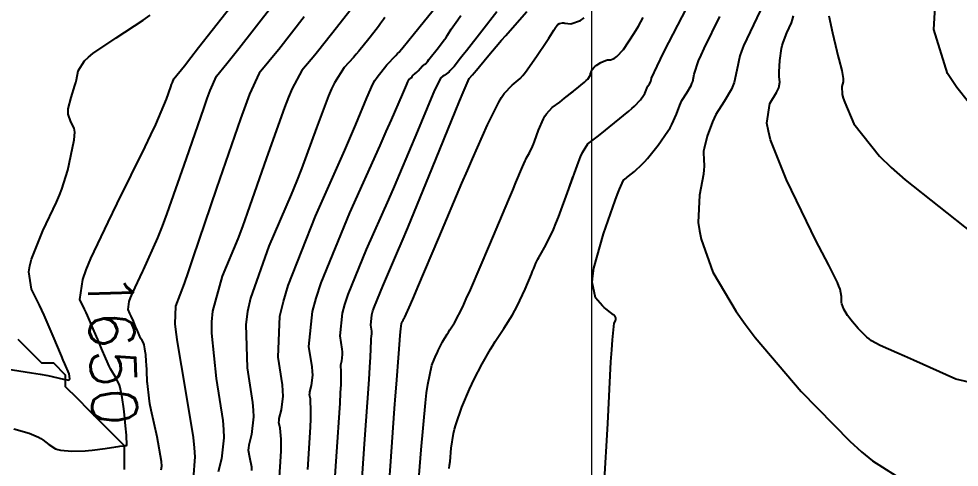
# Model space of a CAD drawing. Header units: metres. Extents: x 837475 to 838479, y 1189012 to 1191015.
# Drawn here: x 837828.1 to 837907.6, y 1190327.2 to 1190365.2 of the extents above; entities that cross this region are included whole.
import ezdxf

# ---------------------------------------------------------------- set-up
doc = ezdxf.new("R2010")
doc.units = ezdxf.units.M
doc.header["$LTSCALE"] = 0.3
doc.layers.add('COORD', color=7, linetype='Continuous', lineweight=20)
for name, color, linetype in [('COTAS 10', 1, 'Continuous'), ('COTAS INT', 252, 'Continuous'), ('DRENAJE', 5, 'Continuous')]:
    doc.layers.add(name, color=color, linetype=linetype)
doc.styles.get("Standard").update_dxf_attribs({"font": 'simplex.shx'})

msp = doc.modelspace()

# ---------------------------------------------------------------- linework, layer by layer
at = {"layer": 'COORD'}
msp.add_line((837876.514, 1189013.872), (837876.514, 1191013.872), dxfattribs=at)
at = {"layer": 'COTAS 10'}
for points in [[(837850.088, 1190325.963), (837850.236, 1190328.609), (837850.249, 1190329.149), (837850.249, 1190329.604), (837850.149, 1190330.554), (837850.059, 1190331.033), (837850.067, 1190331.193), (837850.088, 1190331.365), (837850.283, 1190332.084), (837850.41, 1190333.252), (837850.39, 1190333.708), (837850.344, 1190334.221), (837849.979, 1190336.55), (837850.144, 1190340.024), (837850.434, 1190341.259), (837850.83, 1190342.612), (837853.141, 1190348.486), (837855.632, 1190354.063), (837856.141, 1190355.229), (837856.573, 1190356.231), (837857.481, 1190358.486), (837857.986, 1190359.635), (837858.163, 1190359.939), (837858.357, 1190360.239), (837859.191, 1190361.271), (837859.95, 1190362.075), (837860.096, 1190362.23), (837860.214, 1190362.356), (837860.409, 1190362.564), (837860.42, 1190362.577), (837860.422, 1190362.58), (837860.423, 1190362.583), (837860.427, 1190362.588), (837860.429, 1190362.59), (837860.43, 1190362.592), (837860.432, 1190362.594), (837860.438, 1190362.599), (837860.444, 1190362.603), (837860.45, 1190362.608), (837860.452, 1190362.609), (837860.453, 1190362.61), (837860.457, 1190362.612), (837861.049, 1190363.352), (837861.422, 1190363.817), (837861.884, 1190364.396), (837864.307, 1190367.427)], [(837827.617, 1190330.482), (837828.932, 1190330.123), (837829.729, 1190329.77), (837829.917, 1190329.666), (837830.09, 1190329.56), (837830.594, 1190329.152), (837831.142, 1190328.809), (837831.343, 1190328.743), (837831.565, 1190328.689), (837832.542, 1190328.599), (837833.653, 1190328.627), (837833.958, 1190328.648), (837834.263, 1190328.675), (837835.358, 1190328.819), (837836.266, 1190328.967), (837836.452, 1190328.994), (837836.611, 1190329.017), (837836.952, 1190329.056), (837837.084, 1190329.068), (837837.11, 1190329.073), (837837.132, 1190329.08), (837837.176, 1190329.113), (837837.188, 1190329.175), (837837.189, 1190329.2), (837837.191, 1190329.229), (837837.19, 1190329.359), (837837.172, 1190329.663), (837837.162, 1190329.802), (837837.15, 1190329.963), (837837.089, 1190330.74), (837836.999, 1190331.673), (837836.969, 1190331.932), (837836.937, 1190332.193), (837836.801, 1190333.139), (837836.619, 1190333.988), (837836.557, 1190334.188), (837836.49, 1190334.372), (837836.206, 1190334.908), (837835.891, 1190335.409), (837835.804, 1190335.57), (837835.716, 1190335.742), (837835.402, 1190336.443), (837835.051, 1190337.294), (837834.94, 1190337.559), (837834.823, 1190337.837), (837834.353, 1190338.95), (837833.869, 1190340.059), (837833.744, 1190340.335), (837833.622, 1190340.597), (837833.215, 1190341.429), (837833.464, 1190343.128), (837833.757, 1190343.936), (837834.147, 1190344.89), (837835.603, 1190347.955), (837836.363, 1190349.556), (837838.738, 1190354.327), (837839.228, 1190355.348), (837839.645, 1190356.238), (837840.549, 1190358.367), (837840.906, 1190359.407), (837840.979, 1190359.611), (837841.041, 1190359.778), (837841.171, 1190360.078), (837842.057, 1190361.2), (837842.595, 1190361.885), (837843.26, 1190362.734), (837846.721, 1190367.154)], [(837874.226, 1190358.442), (837875.116, 1190359.146), (837875.903, 1190359.807), (837876.054, 1190359.948), (837876.177, 1190360.07), (837876.38, 1190360.361), (837876.416, 1190360.544), (837876.434, 1190360.599), (837876.455, 1190360.655), (837876.558, 1190360.874), (837876.746, 1190361.103), (837876.819, 1190361.167), (837876.903, 1190361.23), (837877.284, 1190361.459), (837877.681, 1190361.635), (837877.775, 1190361.665), (837877.862, 1190361.687), (837878.115, 1190361.698), (837878.406, 1190361.805), (837878.516, 1190361.887), (837878.639, 1190361.991), (837879.19, 1190362.559), (837880.115, 1190363.939), (837880.473, 1190364.556), (837880.877, 1190365.276)], [(837896.566, 1190365.428), (837896.887, 1190363.985), (837897.255, 1190362.432), (837897.343, 1190362.071), (837897.424, 1190361.74), (837897.666, 1190360.793), (837897.788, 1190360.129), (837897.793, 1190359.975), (837897.786, 1190359.836), (837897.659, 1190359.442), (837897.692, 1190358.772), (837897.786, 1190358.458), (837897.917, 1190358.088), (837898.697, 1190356.29), (837900.855, 1190353.555), (837901.854, 1190352.595), (837903.028, 1190351.548), (837908.721, 1190347.033)], [(837861.776, 1190324.815), (837862.084, 1190328.711), (837862.447, 1190332.699), (837862.546, 1190333.534), (837862.643, 1190334.251), (837862.985, 1190335.866), (837863.33, 1190336.686), (837863.429, 1190336.901), (837863.529, 1190337.112), (837863.902, 1190337.832), (837864.288, 1190338.498), (837864.396, 1190338.675), (837864.505, 1190338.848), (837864.903, 1190339.447), (837865.607, 1190340.815), (837865.908, 1190341.473), (837866.256, 1190342.252), (837867.898, 1190346.076), (837869.505, 1190349.891), (837869.83, 1190350.664), (837870.104, 1190351.315), (837870.662, 1190352.644), (837870.885, 1190353.148), (837870.947, 1190353.279), (837871.011, 1190353.407), (837871.242, 1190353.836), (837871.504, 1190354.376), (837871.586, 1190354.573), (837871.672, 1190354.792), (837872.018, 1190355.752), (837872.424, 1190356.71), (837872.548, 1190356.926), (837872.676, 1190357.122), (837873.182, 1190357.651), (837873.806, 1190358.118), (837874.01, 1190358.274), (837874.226, 1190358.442), (837874.923, 1190358.994)]]:
    msp.add_lwpolyline(points, dxfattribs=at)
at = {"layer": 'COTAS INT'}
for points in [[(837908.397, 1190358.123), (837907.409, 1190359.356), (837906.623, 1190360.529), (837905.469, 1190364.259), (837905.652, 1190367.611), (837905.708, 1190368.545), (837905.767, 1190369.482), (837905.999, 1190372.884), (837906.121, 1190375.819), (837906.11, 1190376.46), (837906.08, 1190377.027), (837905.81, 1190378.457), (837905.415, 1190379.287), (837905.305, 1190379.477), (837905.196, 1190379.649), (837904.801, 1190380.124), (837904.735, 1190380.759), (837904.833, 1190381.033), (837904.981, 1190381.348), (837905.934, 1190382.839), (837906.993, 1190384.379), (837907.208, 1190384.724), (837907.389, 1190385.036), (837907.758, 1190385.869)], [(837891.065, 1190366.477), (837890.196, 1190364.662), (837889.361, 1190362.872), (837889.194, 1190362.441), (837889.055, 1190362.039), (837888.785, 1190360.821), (837888.566, 1190359.785), (837888.459, 1190359.497), (837888.332, 1190359.208), (837887.707, 1190358.164), (837887.028, 1190357.08), (837886.867, 1190356.767), (837886.719, 1190356.448), (837886.281, 1190355.25), (837886.021, 1190354.204), (837885.984, 1190353.981), (837885.962, 1190353.787), (837886.01, 1190353.325), (837886.04, 1190352.686), (837886.007, 1190352.379), (837885.957, 1190352.016), (837885.625, 1190350.237), (837885.527, 1190347.937), (837885.624, 1190347.245), (837885.775, 1190346.53), (837886.767, 1190343.749), (837888.73, 1190340.413), (837889.493, 1190339.348), (837890.351, 1190338.222), (837894.241, 1190333.644), (837898.346, 1190329.44), (837899.339, 1190328.55), (837900.271, 1190327.779), (837903.117, 1190325.982)], [(837840.099, 1190327.014), (837840.137, 1190327.336), (837840.133, 1190327.734), (837839.769, 1190329.802), (837839.25, 1190332.076), (837839.149, 1190332.602), (837839.065, 1190333.084), (837838.93, 1190334.317), (837838.915, 1190334.452), (837838.884, 1190335.391), (837838.876, 1190335.602), (837838.867, 1190335.792), (837838.837, 1190336.301), (837838.802, 1190336.674), (837838.79, 1190336.778), (837838.777, 1190336.882), (837838.723, 1190337.26), (837838.65, 1190337.599), (837838.625, 1190337.679), (837838.598, 1190337.752), (837838.485, 1190337.966), (837838.359, 1190338.166), (837838.324, 1190338.231), (837838.289, 1190338.299), (837838.164, 1190338.579), (837838.023, 1190338.919), (837837.979, 1190339.025), (837837.932, 1190339.136), (837837.745, 1190339.581), (837837.551, 1190340.024), (837837.501, 1190340.134), (837837.453, 1190340.238), (837837.29, 1190340.571), (837837.39, 1190341.249), (837837.507, 1190341.572), (837837.662, 1190341.953), (837838.547, 1190343.817), (837838.595, 1190343.924), (837839.805, 1190346.643), (837840.196, 1190347.631), (837840.606, 1190348.709), (837842.238, 1190353.342), (837843.694, 1190357.584), (837843.992, 1190358.415), (837844.244, 1190359.096), (837844.775, 1190360.316), (837845.636, 1190361.375), (837846.096, 1190361.954), (837846.651, 1190362.658), (837849.458, 1190366.236)], [(837856.354, 1190366.238), (837854.934, 1190364.4), (837853.433, 1190362.507), (837853.096, 1190362.092), (837852.793, 1190361.725), (837851.983, 1190360.794), (837851.17, 1190359.281), (837850.866, 1190358.548), (837850.526, 1190357.677), (837849.014, 1190353.397), (837847.38, 1190348.717), (837846.965, 1190347.595), (837846.566, 1190346.549), (837845.26, 1190343.397), (837844.45, 1190340.452), (837844.365, 1190339.536), (837844.339, 1190338.577), (837844.746, 1190334.748), (837845.302, 1190331.203), (837845.371, 1190330.422), (837845.403, 1190329.729), (837845.209, 1190327.95), (837844.913, 1190326.856)], [(837868.493, 1190365.744), (837867.229, 1190364.126), (837865.924, 1190362.469), (837865.649, 1190362.122), (837865.412, 1190361.823), (837864.866, 1190361.145), (837864.583, 1190360.826), (837864.511, 1190360.754), (837864.443, 1190360.688), (837864.219, 1190360.51), (837864.023, 1190360.378), (837863.972, 1190360.343), (837863.922, 1190360.308), (837863.753, 1190360.185), (837863.352, 1190359.421), (837863.156, 1190358.981), (837862.923, 1190358.442), (837861.774, 1190355.673), (837860.265, 1190352.06), (837859.805, 1190350.989), (837859.327, 1190349.888), (837857.446, 1190345.657), (837855.886, 1190341.841), (837855.61, 1190341.002), (837855.402, 1190340.257), (837855.212, 1190338.351), (837855.386, 1190337.239), (837855.408, 1190336.994), (837855.418, 1190336.776), (837855.357, 1190336.217), (837855.264, 1190335.874), (837855.254, 1190335.792), (837855.25, 1190335.716), (837855.293, 1190335.486), (837855.285, 1190334.243), (837855.249, 1190333.527), (837855.198, 1190332.649), (837854.895, 1190328.139), (837854.584, 1190323.604)], [(837856.916, 1190323.765), (837857.299, 1190329.227), (837857.679, 1190334.67), (837857.749, 1190335.716), (837857.802, 1190336.562), (837857.865, 1190337.953), (837857.846, 1190338.057), (837857.847, 1190338.092), (837857.852, 1190338.129), (837857.894, 1190338.284), (837857.922, 1190338.538), (837857.917, 1190338.636), (837857.908, 1190338.748), (837857.828, 1190339.252), (837857.915, 1190340.117), (837858.009, 1190340.454), (837858.134, 1190340.835), (837858.842, 1190342.566), (837860.037, 1190345.326), (837860.47, 1190346.355), (837860.947, 1190347.5), (837863.037, 1190352.593), (837864.963, 1190357.302), (837865.335, 1190358.205), (837865.639, 1190358.933), (837866.155, 1190360.115), (837866.427, 1190360.421), (837866.577, 1190360.597), (837866.758, 1190360.812), (837867.682, 1190361.922), (837868.884, 1190363.345), (837869.24, 1190363.759), (837869.607, 1190364.181), (837871.02, 1190365.776)], [(837864.527, 1190327.736), (837864.629, 1190328.862), (837864.822, 1190330.087), (837864.912, 1190330.457), (837865.019, 1190330.84), (837865.537, 1190332.333), (837866.177, 1190333.853), (837866.36, 1190334.253), (837866.546, 1190334.643), (837867.237, 1190335.979), (837867.953, 1190337.214), (837868.154, 1190337.542), (837868.356, 1190337.864), (837869.094, 1190338.974), (837869.82, 1190340.136), (837870.014, 1190340.491), (837870.206, 1190340.859), (837870.873, 1190342.305), (837871.408, 1190343.577), (837871.517, 1190343.835), (837871.608, 1190344.052), (837871.794, 1190344.495), (837871.967, 1190344.834), (837872.051, 1190344.986), (837872.149, 1190345.162), (837872.634, 1190346.009), (837873.285, 1190347.355), (837873.49, 1190347.847), (837873.705, 1190348.391), (837874.568, 1190350.785), (837875.383, 1190353.03), (837875.567, 1190353.48), (837875.734, 1190353.855), (837876.189, 1190354.588), (837876.741, 1190355.009), (837876.969, 1190355.188), (837877.23, 1190355.393), (837878.445, 1190356.359), (837879.651, 1190357.353), (837879.908, 1190357.576), (837880.13, 1190357.776), (837880.651, 1190358.312), (837880.906, 1190358.671), (837880.961, 1190358.761), (837881.009, 1190358.846), (837881.125, 1190359.117), (837881.209, 1190359.35), (837881.236, 1190359.41), (837881.266, 1190359.469), (837881.39, 1190359.669), (837881.502, 1190359.857), (837881.525, 1190359.909), (837881.545, 1190359.961), (837881.584, 1190360.148), (837882.044, 1190361.166), (837882.328, 1190361.742), (837882.681, 1190362.445), (837884.52, 1190366.047)], [(837825.53, 1190335.795), (837829.131, 1190335.235), (837829.871, 1190335.108), (837830.498, 1190334.994), (837831.832, 1190334.686), (837832.273, 1190334.616), (837832.336, 1190334.652), (837832.375, 1190334.713), (837832.303, 1190335.134), (837831.953, 1190335.974), (837831.816, 1190336.3), (837831.662, 1190336.665), (837830.961, 1190338.32), (837830.187, 1190340.095), (837829.986, 1190340.536), (837829.792, 1190340.955), (837829.139, 1190342.287), (837828.913, 1190343.771), (837828.987, 1190344.285), (837829.12, 1190344.844), (837830.095, 1190347.239), (837831.245, 1190349.66), (837831.489, 1190350.236), (837831.701, 1190350.771), (837832.194, 1190352.365), (837832.45, 1190353.565), (837832.511, 1190353.852), (837832.569, 1190354.12), (837832.744, 1190354.922), (837832.792, 1190355.569), (837832.769, 1190355.738), (837832.73, 1190355.903), (837832.462, 1190356.463), (837832.238, 1190357.101), (837832.227, 1190357.315), (837832.24, 1190357.546), (837832.471, 1190358.514), (837832.793, 1190359.514), (837832.863, 1190359.765), (837832.923, 1190360.004), (837833.071, 1190360.772), (837833.62, 1190361.62), (837833.935, 1190361.909), (837834.32, 1190362.221), (837836.295, 1190363.545), (837838.584, 1190365.048), (837839.167, 1190365.473)], [(837852.196, 1190365.318), (837850.042, 1190362.583), (837849.596, 1190362.023), (837849.214, 1190361.55), (837848.379, 1190360.555), (837847.577, 1190358.803), (837847.217, 1190357.852), (837846.797, 1190356.699), (837844.78, 1190350.852), (837842.784, 1190344.96), (837842.377, 1190343.779), (837842.034, 1190342.792), (837841.32, 1190340.852), (837841.261, 1190339.372), (837841.33, 1190338.675), (837841.436, 1190337.853), (837842.129, 1190333.847), (837842.802, 1190329.752), (837842.896, 1190328.875), (837842.95, 1190328.109), (837842.81, 1190326.266)], [(837859.004, 1190365.285), (837858.895, 1190365.118), (837858.652, 1190364.762), (837858.531, 1190364.599), (837858.387, 1190364.408), (837857.671, 1190363.482), (837856.824, 1190362.431), (837856.596, 1190362.161), (837856.372, 1190361.9), (837855.587, 1190361.033), (837854.763, 1190359.76), (837854.514, 1190359.244), (837854.256, 1190358.656), (837853.247, 1190355.941), (837851.977, 1190352.474), (837851.553, 1190351.412), (837851.099, 1190350.306), (837849.2, 1190345.941), (837847.64, 1190341.532), (837847.4, 1190340.398), (837847.242, 1190339.3), (837847.362, 1190335.649), (837847.823, 1190332.712), (837847.88, 1190332.065), (837847.907, 1190331.49), (837847.746, 1190330.017), (837847.5, 1190329.111), (837847.473, 1190328.894), (837847.464, 1190328.692), (837847.576, 1190328.087), (837847.732, 1190327.285), (837847.749, 1190326.96)], [(837852.492, 1190327.051), (837852.717, 1190330.629), (837852.749, 1190331.338), (837852.767, 1190331.924), (837852.721, 1190333.02), (837852.655, 1190333.375), (837852.66, 1190333.493), (837852.676, 1190333.62), (837852.82, 1190334.151), (837852.914, 1190335.014), (837852.899, 1190335.351), (837852.865, 1190335.73), (837852.595, 1190337.45), (837852.889, 1190340.398), (837853.212, 1190341.55), (837853.638, 1190342.847), (837856.05, 1190348.748), (837858.616, 1190354.45), (837859.14, 1190355.623), (837859.584, 1190356.62), (837860.511, 1190358.753), (837860.843, 1190359.551), (837860.91, 1190359.706), (837860.966, 1190359.833), (837861.082, 1190360.053), (837861.134, 1190360.091), (837861.15, 1190360.102), (837861.167, 1190360.114), (837861.236, 1190360.16), (837861.295, 1190360.208), (837861.306, 1190360.221), (837861.314, 1190360.234), (837861.326, 1190360.28), (837861.358, 1190360.343), (837861.379, 1190360.366), (837861.405, 1190360.391), (837861.544, 1190360.505), (837861.724, 1190360.657), (837861.777, 1190360.707), (837861.83, 1190360.76), (837862.032, 1190360.98), (837862.206, 1190361.176), (837862.242, 1190361.213), (837862.273, 1190361.244), (837862.341, 1190361.294), (837862.381, 1190361.308), (837862.393, 1190361.316), (837862.406, 1190361.325), (837862.46, 1190361.37), (837862.647, 1190361.592), (837862.744, 1190361.713), (837862.861, 1190361.859), (837863.446, 1190362.599), (837864.062, 1190363.408), (837864.198, 1190363.598), (837864.319, 1190363.772), (837864.633, 1190364.277), (837865.185, 1190365.076), (837865.456, 1190365.435)], [(837874.75, 1190364.731), (837875.561, 1190365.028), (837875.867, 1190365.256)], [(837877.561, 1190325.682), (837877.865, 1190330.932), (837878.145, 1190336.163), (837878.208, 1190337.178), (837878.266, 1190338.004), (837878.427, 1190339.425), (837878.52, 1190339.613), (837878.536, 1190339.663), (837878.547, 1190339.711), (837878.552, 1190339.878), (837878.468, 1190340.043), (837878.423, 1190340.091), (837878.369, 1190340.14), (837878.098, 1190340.324), (837877.704, 1190340.633), (837877.573, 1190340.759), (837877.432, 1190340.904), (837876.845, 1190341.578), (837876.553, 1190342.889), (837876.599, 1190343.437), (837876.699, 1190344.063), (837877.517, 1190346.992), (837878.489, 1190349.785), (837878.687, 1190350.326), (837878.853, 1190350.768), (837879.195, 1190351.524), (837879.423, 1190351.698), (837879.517, 1190351.771), (837879.624, 1190351.856), (837880.124, 1190352.254), (837880.789, 1190352.88), (837881.001, 1190353.109), (837881.225, 1190353.362), (837882.13, 1190354.475), (837882.967, 1190355.651), (837883.146, 1190355.944), (837883.303, 1190356.223), (837883.682, 1190357.111), (837883.956, 1190357.872), (837884.047, 1190358.07), (837884.144, 1190358.263), (837884.548, 1190358.916), (837884.917, 1190359.533), (837884.992, 1190359.703), (837885.055, 1190359.873), (837885.184, 1190360.485), (837885.549, 1190361.603), (837885.761, 1190362.092), (837886.021, 1190362.658), (837887.358, 1190365.354)], [(837911.311, 1190333.757), (837907.327, 1190334.698), (837903.726, 1190336.306), (837902.977, 1190336.639), (837902.335, 1190336.923), (837900.916, 1190337.542), (837900.195, 1190337.943), (837899.994, 1190338.089), (837899.793, 1190338.251), (837899.06, 1190338.963), (837898.425, 1190339.71), (837898.285, 1190339.894), (837898.161, 1190340.067), (837897.841, 1190340.612), (837897.679, 1190341.066), (837897.654, 1190341.182), (837897.638, 1190341.295), (837897.654, 1190341.671), (837897.531, 1190342.29), (837897.428, 1190342.557), (837897.294, 1190342.864), (837896.561, 1190344.32), (837895.449, 1190346.479), (837895.077, 1190347.23), (837894.677, 1190348.047), (837892.999, 1190351.552), (837891.65, 1190354.936), (837891.457, 1190355.676), (837891.342, 1190356.332), (837891.578, 1190357.991), (837892.16, 1190358.943), (837892.264, 1190359.153), (837892.343, 1190359.339), (837892.418, 1190359.818), (837892.366, 1190360.294), (837892.364, 1190360.478), (837892.368, 1190360.686), (837892.425, 1190361.627), (837892.575, 1190362.649), (837892.637, 1190362.908), (837892.707, 1190363.157), (837893.033, 1190363.969), (837893.403, 1190364.836), (837893.5, 1190365.119), (837893.596, 1190365.422)], [(837859.169, 1190322.821), (837859.489, 1190327.33), (837859.839, 1190332.194), (837859.919, 1190333.282), (837859.99, 1190334.259), (837860.186, 1190336.856), (837860.312, 1190338.383), (837860.341, 1190338.685), (837860.366, 1190338.934), (837860.434, 1190339.399), (837860.484, 1190339.518), (837860.498, 1190339.55), (837860.513, 1190339.58), (837860.567, 1190339.685), (837860.623, 1190339.782), (837860.639, 1190339.807), (837860.655, 1190339.833), (837860.712, 1190339.92), (837861.186, 1190341.001), (837861.464, 1190341.652), (837861.806, 1190342.457), (837863.571, 1190346.636), (837865.531, 1190351.251), (837865.995, 1190352.329), (837866.425, 1190353.322), (837867.696, 1190356.189), (837868.655, 1190358.107), (837868.889, 1190358.501), (837869.108, 1190358.836), (837869.787, 1190359.551), (837870.462, 1190360.122), (837870.68, 1190360.366), (837870.911, 1190360.647), (837871.858, 1190361.975), (837872.711, 1190363.272), (837872.883, 1190363.535), (837873.028, 1190363.756), (837873.317, 1190364.206), (837873.415, 1190364.366), (837873.438, 1190364.404), (837873.459, 1190364.44), (837873.523, 1190364.547), (837873.597, 1190364.636), (837873.625, 1190364.661), (837873.657, 1190364.685), (837873.8, 1190364.771), (837874.047, 1190364.817), (837874.143, 1190364.816), (837874.252, 1190364.808), (837874.75, 1190364.731), (837874.923, 1190364.795)], [(837874.568, 1190350.785), (837874.923, 1190351.764)], [(837864.46, 1190327.123), (837864.495, 1190327.428), (837864.527, 1190327.736)]]:
    msp.add_lwpolyline(points, dxfattribs=at)
at = {"layer": 'DRENAJE'}
msp.add_polyline3d([(837837.002, 1190327.042, 0), (837837.002, 1190329.042, 0), (837836.002, 1190330.041, 0), (837835.002, 1190331.041, 0), (837834.003, 1190332.041, 0), (837833.003, 1190333.04, 0), (837832.003, 1190334.04, 0), (837832.003, 1190335.04, 0), (837831.004, 1190336.039, 0), (837830.004, 1190336.039, 0), (837829.004, 1190337.039, 0), (837828.005, 1190338.038, 0)], dxfattribs=at)

# ---------------------------------------------------------------- texts
at = {"layer": 'COTAS 10', "insert": (837833.847, 1190343.684), "char_height": 3.8, "attachment_point": 7, "rotation": 272.03645}
msp.add_mtext('1650', dxfattribs=at)

doc.saveas('drawing.dxf')
